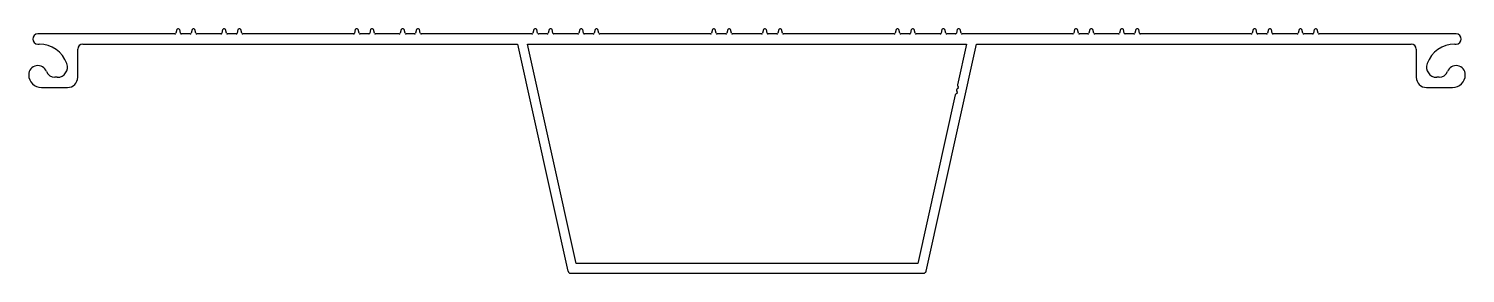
# Model space of a CAD drawing. Extents: x 1090 to 1372, y 681 to 729.
import ezdxf

# ---------------------------------------------------------------- set-up
doc = ezdxf.new("R2010")
doc.units = 0
doc.layers.add('GRUBA', color=10, linetype='CONTINUOUS')

msp = doc.modelspace()

# ---------------------------------------------------------------- linework, layer by layer
at = {"layer": 'GRUBA', "color": 0}
for p, q in [((1118.96, 727.79), (1092.12, 727.79)), ((1119.33, 728.64), (1119.16, 727.95)), ((1119.71, 728.79), (1119.53, 728.79)), ((1120.08, 727.95), (1119.91, 728.64)), ((1121.96, 727.79), (1120.28, 727.79)), ((1122.33, 728.64), (1122.16, 727.95)), ((1122.71, 728.79), (1122.53, 728.79)), ((1123.08, 727.95), (1122.91, 728.64)), ((1127.96, 727.79), (1123.28, 727.79)), ((1128.33, 728.64), (1128.16, 727.95)), ((1128.71, 728.79), (1128.53, 728.79)), ((1129.08, 727.95), (1128.91, 728.64)), ((1130.96, 727.79), (1129.28, 727.79)), ((1131.33, 728.64), (1131.16, 727.95)), ((1131.71, 728.79), (1131.53, 728.79)), ((1132.08, 727.95), (1131.91, 728.64)), ((1153.96, 727.79), (1132.28, 727.79)), ((1154.33, 728.64), (1154.16, 727.95)), ((1154.71, 728.79), (1154.53, 728.79)), ((1155.08, 727.95), (1154.91, 728.64)), ((1156.96, 727.79), (1155.28, 727.79)), ((1157.33, 728.64), (1157.16, 727.95)), ((1157.71, 728.79), (1157.53, 728.79)), ((1158.08, 727.95), (1157.91, 728.64)), ((1162.96, 727.79), (1158.28, 727.79)), ((1163.33, 728.64), (1163.16, 727.95)), ((1163.71, 728.79), (1163.53, 728.79)), ((1164.08, 727.95), (1163.91, 728.64)), ((1165.96, 727.79), (1164.28, 727.79)), ((1166.33, 728.64), (1166.16, 727.95)), ((1166.71, 728.79), (1166.53, 728.79)), ((1167.08, 727.95), (1166.91, 728.64)), ((1188.96, 727.79), (1167.28, 727.79)), ((1189.33, 728.64), (1189.16, 727.95)), ((1189.71, 728.79), (1189.53, 728.79)), ((1190.08, 727.95), (1189.91, 728.64)), ((1191.96, 727.79), (1190.28, 727.79)), ((1192.33, 728.64), (1192.16, 727.95)), ((1192.71, 728.79), (1192.53, 728.79)), ((1193.08, 727.95), (1192.91, 728.64)), ((1197.96, 727.79), (1193.28, 727.79)), ((1198.33, 728.64), (1198.16, 727.95)), ((1198.71, 728.79), (1198.53, 728.79)), ((1199.08, 727.95), (1198.91, 728.64)), ((1200.96, 727.79), (1199.28, 727.79)), ((1201.33, 728.64), (1201.16, 727.95)), ((1201.71, 728.79), (1201.53, 728.79)), ((1202.08, 727.95), (1201.91, 728.64)), ((1223.96, 727.79), (1202.28, 727.79)), ((1224.33, 728.64), (1224.16, 727.95)), ((1224.71, 728.79), (1224.53, 728.79)), ((1225.08, 727.95), (1224.91, 728.64)), ((1226.96, 727.79), (1225.28, 727.79)), ((1227.33, 728.64), (1227.16, 727.95)), ((1227.71, 728.79), (1227.53, 728.79)), ((1228.08, 727.95), (1227.91, 728.64)), ((1233.96, 727.79), (1228.28, 727.79)), ((1234.33, 728.64), (1234.16, 727.95)), ((1234.71, 728.79), (1234.53, 728.79)), ((1235.08, 727.95), (1234.91, 728.64)), ((1236.96, 727.79), (1235.28, 727.79)), ((1237.33, 728.64), (1237.16, 727.95)), ((1237.71, 728.79), (1237.53, 728.79)), ((1238.08, 727.95), (1237.91, 728.64)), ((1259.96, 727.79), (1238.28, 727.79)), ((1260.33, 728.64), (1260.16, 727.95)), ((1260.71, 728.79), (1260.53, 728.79)), ((1261.08, 727.95), (1260.91, 728.64)), ((1262.96, 727.79), (1261.28, 727.79)), ((1263.33, 728.64), (1263.16, 727.95)), ((1263.71, 728.79), (1263.53, 728.79)), ((1264.08, 727.95), (1263.91, 728.64)), ((1268.96, 727.79), (1264.28, 727.79)), ((1269.33, 728.64), (1269.16, 727.95)), ((1269.71, 728.79), (1269.53, 728.79)), ((1270.08, 727.95), (1269.91, 728.64)), ((1271.96, 727.79), (1270.28, 727.79)), ((1272.33, 728.64), (1272.16, 727.95)), ((1272.71, 728.79), (1272.53, 728.79)), ((1273.08, 727.95), (1272.91, 728.64)), ((1294.96, 727.79), (1273.28, 727.79)), ((1295.33, 728.64), (1295.16, 727.95)), ((1295.71, 728.79), (1295.53, 728.79)), ((1296.08, 727.95), (1295.91, 728.64)), ((1297.96, 727.79), (1296.28, 727.79)), ((1298.33, 728.64), (1298.16, 727.95)), ((1298.71, 728.79), (1298.53, 728.79)), ((1299.08, 727.95), (1298.91, 728.64)), ((1303.96, 727.79), (1299.28, 727.79)), ((1304.33, 728.64), (1304.16, 727.95)), ((1304.71, 728.79), (1304.53, 728.79)), ((1305.08, 727.95), (1304.91, 728.64)), ((1306.96, 727.79), (1305.28, 727.79)), ((1307.33, 728.64), (1307.16, 727.95)), ((1307.71, 728.79), (1307.53, 728.79)), ((1308.08, 727.95), (1307.91, 728.64)), ((1329.96, 727.79), (1308.28, 727.79)), ((1330.33, 728.64), (1330.16, 727.95)), ((1330.71, 728.79), (1330.53, 728.79)), ((1331.08, 727.95), (1330.91, 728.64)), ((1332.96, 727.79), (1331.28, 727.79)), ((1333.33, 728.64), (1333.16, 727.95)), ((1333.71, 728.79), (1333.53, 728.79)), ((1334.08, 727.95), (1333.91, 728.64)), ((1338.96, 727.79), (1334.28, 727.79)), ((1339.33, 728.64), (1339.16, 727.95)), ((1339.71, 728.79), (1339.53, 728.79)), ((1340.08, 727.95), (1339.91, 728.64)), ((1341.96, 727.79), (1340.28, 727.79)), ((1342.33, 728.64), (1342.16, 727.95)), ((1342.71, 728.79), (1342.53, 728.79)), ((1343.08, 727.95), (1342.91, 728.64)), ((1370.12, 727.79), (1343.28, 727.79)), ((1092.12, 725.79), (1092.35, 725.79)), ((1099.92, 719.29), (1099.92, 724.79)), ((1100.92, 725.79), (1186.12, 725.79)), ((1186.12, 725.79), (1196.03, 681.33)), ((1197.64, 682.84), (1188.07, 725.79)), ((1188.07, 725.79), (1274.17, 725.79)), ((1266.21, 681.33), (1276.12, 725.79)), ((1274.17, 725.79), (1272.39, 717.82)), ((1276.12, 725.79), (1361.32, 725.79)), ((1362.32, 724.79), (1362.32, 719.29)), ((1369.89, 725.79), (1370.12, 725.79)), ((1095.92, 719.29), (1095.41, 719.29)), ((1366.83, 719.29), (1366.32, 719.29)), ((1092.82, 717.29), (1097.92, 717.29)), ((1271.95, 715.83), (1264.6, 682.84)), ((1272.25, 716.1), (1272.06, 715.99)), ((1272.21, 716.63), (1272.32, 716.45)), ((1272.47, 717.1), (1272.28, 716.98)), ((1272.43, 717.63), (1272.54, 717.44)), ((1364.32, 717.29), (1369.42, 717.29)), ((1264.6, 682.84), (1197.64, 682.84)), ((1196.52, 680.94), (1265.72, 680.94))]:
    msp.add_line(p, q, dxfattribs=at)
for centre, radius, start, end in [((1092.12, 726.79), 1, 90, 180), ((1092.12, 726.79), 1, 180, 270), ((1118.96, 727.99), 0.2, 270, 345.9638), ((1119.53, 728.59), 0.2, 90, 165.9638), ((1119.71, 728.59), 0.2, 14.0362, 90), ((1120.28, 727.99), 0.2, 194.0362, 270), ((1121.96, 727.99), 0.2, 270, 345.9638), ((1122.53, 728.59), 0.2, 90, 165.9638), ((1122.71, 728.59), 0.2, 14.0362, 90), ((1123.28, 727.99), 0.2, 194.0362, 270), ((1127.96, 727.99), 0.2, 270, 345.9638), ((1128.53, 728.59), 0.2, 90, 165.9638), ((1128.71, 728.59), 0.2, 14.0362, 90), ((1129.28, 727.99), 0.2, 194.0362, 270), ((1130.96, 727.99), 0.2, 270, 345.9638), ((1131.53, 728.59), 0.2, 90, 165.9638), ((1131.71, 728.59), 0.2, 14.0362, 90), ((1132.28, 727.99), 0.2, 194.0362, 270), ((1153.96, 727.99), 0.2, 270, 345.9638), ((1154.53, 728.59), 0.2, 90, 165.9638), ((1154.71, 728.59), 0.2, 14.0362, 90), ((1155.28, 727.99), 0.2, 194.0362, 270), ((1156.96, 727.99), 0.2, 270, 345.9638), ((1157.53, 728.59), 0.2, 90, 165.9638), ((1157.71, 728.59), 0.2, 14.0362, 90), ((1158.28, 727.99), 0.2, 194.0362, 270), ((1162.96, 727.99), 0.2, 270, 345.9638), ((1163.53, 728.59), 0.2, 90, 165.9638), ((1163.71, 728.59), 0.2, 14.0362, 90), ((1164.28, 727.99), 0.2, 194.0362, 270), ((1165.96, 727.99), 0.2, 270, 345.9638), ((1166.53, 728.59), 0.2, 90, 165.9638), ((1166.71, 728.59), 0.2, 14.0362, 90), ((1167.28, 727.99), 0.2, 194.0362, 270), ((1188.96, 727.99), 0.2, 270, 345.9638), ((1189.53, 728.59), 0.2, 90, 165.9638), ((1189.71, 728.59), 0.2, 14.0362, 90), ((1190.28, 727.99), 0.2, 194.0362, 270), ((1191.96, 727.99), 0.2, 270, 345.9638), ((1192.53, 728.59), 0.2, 90, 165.9638), ((1192.71, 728.59), 0.2, 14.0362, 90), ((1193.28, 727.99), 0.2, 194.0362, 270), ((1197.96, 727.99), 0.2, 270, 345.9638), ((1198.53, 728.59), 0.2, 90, 165.9638), ((1198.71, 728.59), 0.2, 14.0362, 90), ((1199.28, 727.99), 0.2, 194.0362, 270), ((1200.96, 727.99), 0.2, 270, 345.9638), ((1201.53, 728.59), 0.2, 90, 165.9638), ((1201.71, 728.59), 0.2, 14.0362, 90), ((1202.28, 727.99), 0.2, 194.0362, 270), ((1223.96, 727.99), 0.2, 270, 345.9638), ((1224.53, 728.59), 0.2, 90, 165.9638), ((1224.71, 728.59), 0.2, 14.0362, 90), ((1225.28, 727.99), 0.2, 194.0362, 270), ((1226.96, 727.99), 0.2, 270, 345.9638), ((1227.53, 728.59), 0.2, 90, 165.9638), ((1227.71, 728.59), 0.2, 14.0362, 90), ((1228.28, 727.99), 0.2, 194.0362, 270), ((1233.96, 727.99), 0.2, 270, 345.9638), ((1234.53, 728.59), 0.2, 90, 165.9638), ((1234.71, 728.59), 0.2, 14.0362, 90), ((1235.28, 727.99), 0.2, 194.0362, 270), ((1236.96, 727.99), 0.2, 270, 345.9638), ((1237.53, 728.59), 0.2, 90, 165.9638), ((1237.71, 728.59), 0.2, 14.0362, 90), ((1238.28, 727.99), 0.2, 194.0362, 270), ((1259.96, 727.99), 0.2, 270, 345.9638), ((1260.53, 728.59), 0.2, 90, 165.9638), ((1260.71, 728.59), 0.2, 14.0362, 90), ((1261.28, 727.99), 0.2, 194.0362, 270), ((1262.96, 727.99), 0.2, 270, 345.9638), ((1263.53, 728.59), 0.2, 90, 165.9638), ((1263.71, 728.59), 0.2, 14.0362, 90), ((1264.28, 727.99), 0.2, 194.0362, 270), ((1268.96, 727.99), 0.2, 270, 345.9638), ((1269.53, 728.59), 0.2, 90, 165.9638), ((1269.71, 728.59), 0.2, 14.0362, 90), ((1270.28, 727.99), 0.2, 194.0362, 270), ((1271.96, 727.99), 0.2, 270, 345.9638), ((1272.53, 728.59), 0.2, 90, 165.9638), ((1272.71, 728.59), 0.2, 14.0362, 90), ((1273.28, 727.99), 0.2, 194.0362, 270), ((1294.96, 727.99), 0.2, 270, 345.9638), ((1295.53, 728.59), 0.2, 90, 165.9638), ((1295.71, 728.59), 0.2, 14.0362, 90), ((1296.28, 727.99), 0.2, 194.0362, 270), ((1297.96, 727.99), 0.2, 270, 345.9638), ((1298.53, 728.59), 0.2, 90, 165.9638), ((1298.71, 728.59), 0.2, 14.0362, 90), ((1299.28, 727.99), 0.2, 194.0362, 270), ((1303.96, 727.99), 0.2, 270, 345.9638), ((1304.53, 728.59), 0.2, 90, 165.9638), ((1304.71, 728.59), 0.2, 14.0362, 90), ((1305.28, 727.99), 0.2, 194.0362, 270), ((1306.96, 727.99), 0.2, 270, 345.9638), ((1307.53, 728.59), 0.2, 90, 165.9638), ((1307.71, 728.59), 0.2, 14.0362, 90), ((1308.28, 727.99), 0.2, 194.0362, 270), ((1329.96, 727.99), 0.2, 270, 345.9638), ((1330.53, 728.59), 0.2, 90, 165.9638), ((1330.71, 728.59), 0.2, 14.0362, 90), ((1331.28, 727.99), 0.2, 194.0362, 270), ((1332.96, 727.99), 0.2, 270, 345.9638), ((1333.53, 728.59), 0.2, 90, 165.9638), ((1333.71, 728.59), 0.2, 14.0362, 90), ((1334.28, 727.99), 0.2, 194.0362, 270), ((1338.96, 727.99), 0.2, 270, 345.9638), ((1339.53, 728.59), 0.2, 90, 165.9638), ((1339.71, 728.59), 0.2, 14.0362, 90), ((1340.28, 727.99), 0.2, 194.0362, 270), ((1341.96, 727.99), 0.2, 270, 345.9638), ((1342.53, 728.59), 0.2, 90, 165.9638), ((1342.71, 728.59), 0.2, 14.0362, 90), ((1343.28, 727.99), 0.2, 194.0362, 270), ((1370.12, 726.79), 1, 0, 90), ((1370.12, 726.79), 1, 270, 360), ((1092.35, 719.99), 5.8, 20.0052, 90), ((1100.92, 724.79), 1, 90, 180), ((1361.32, 724.79), 1, 0, 90), ((1369.89, 719.99), 5.8, 90, 159.9948), ((1092.12, 719.79), 1.8, 20.051, 180), ((1095.92, 721.29), 2, 270, 20.0052), ((1366.32, 721.29), 2, 159.9948, 270), ((1370.12, 719.79), 1.8, 0, 159.949), ((1092.82, 719.79), 2.5, 180, 270), ((1095.41, 720.99), 1.7, 200.051, 270), ((1097.92, 719.29), 2, 270, 360), ((1364.32, 719.29), 2, 180, 270), ((1366.83, 720.99), 1.7, 270, 339.949), ((1369.42, 719.79), 2.5, 270, 360), ((1272.19, 715.78), 0.25, 122.4325, 167.4325), ((1272.42, 716.77), 0.25, 122.4325, 212.4325), ((1272.11, 716.32), 0.25, 302.4325, 32.4325), ((1272.64, 717.76), 0.25, 167.4325, 212.4325), ((1272.33, 717.31), 0.25, 302.4325, 32.4325), ((1196.52, 681.44), 0.5, 192.5675, 270), ((1265.72, 681.44), 0.5, 270, 347.4325)]:
    msp.add_arc(centre, radius, start, end, dxfattribs=at)

doc.saveas('drawing.dxf')
